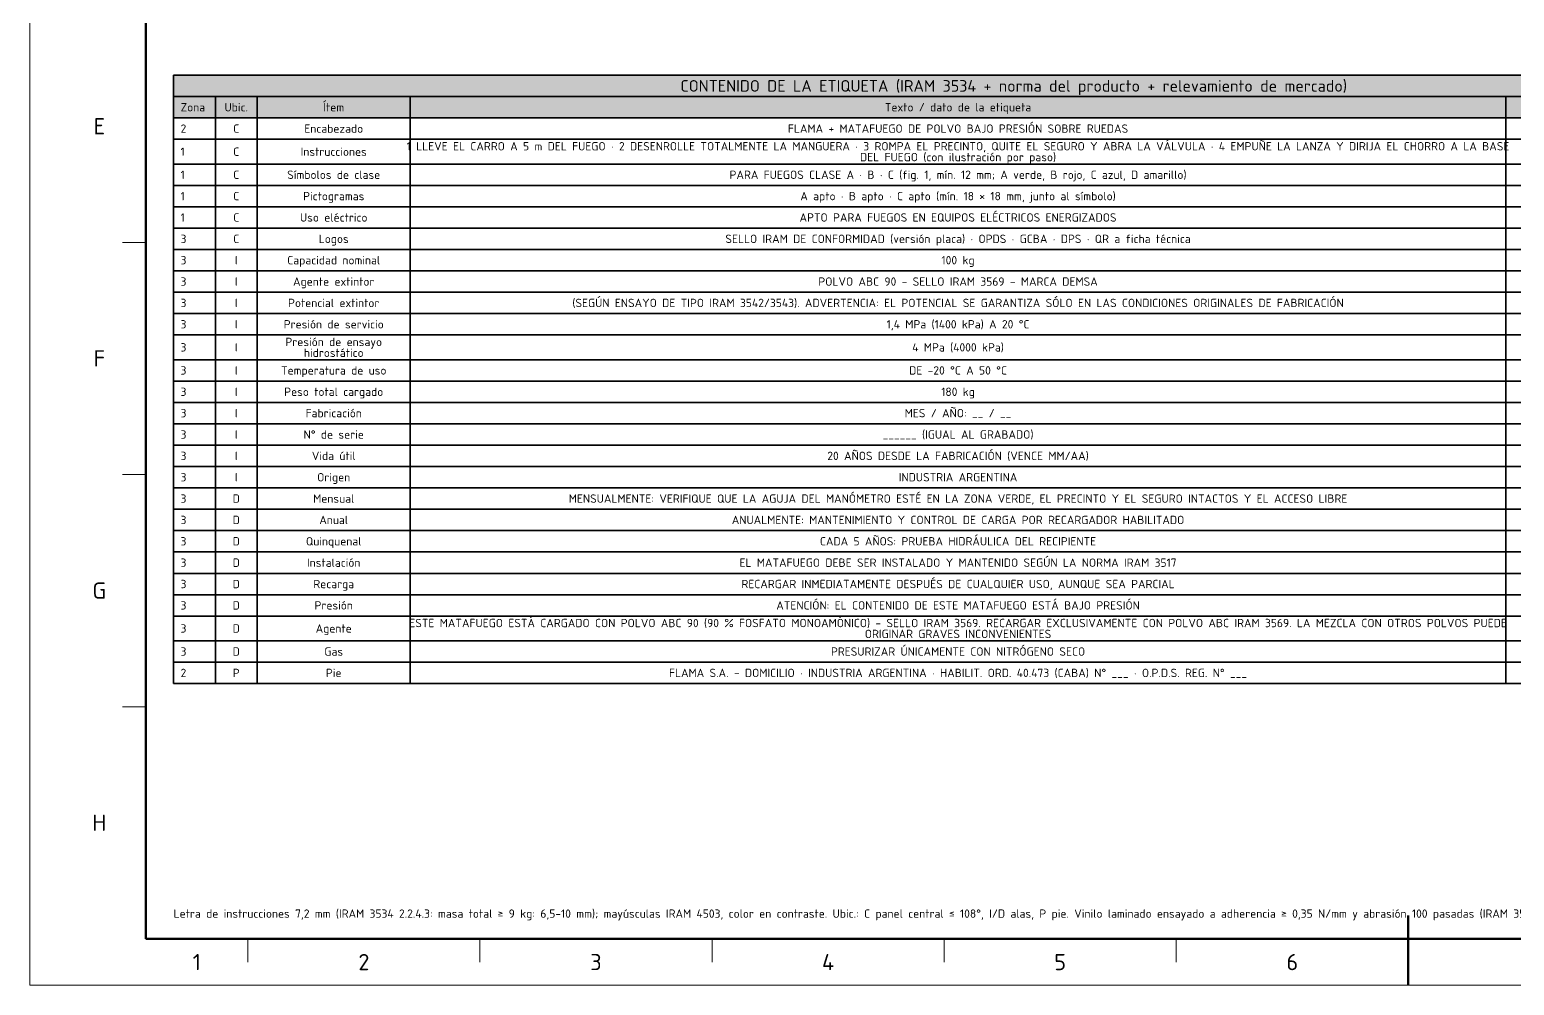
# Model space of a CAD drawing. Header units: millimetres. Extents: x 0 to 2382, y 0 to 420.
# Drawn here: x 1788 to 2107.8, y 0 to 205.8 of the extents above; entities that cross this region are included whole.
import ezdxf
from ezdxf.enums import TextEntityAlignment as Align

# ---------------------------------------------------------------- set-up
doc = ezdxf.new("R2010")
doc.units = ezdxf.units.MM
for name, color, linetype, lineweight in [('06-TEXTO', 7, 'CONTINUOUS', 25), ('07-RECUADRO', 7, 'CONTINUOUS', 70), ('08-FINA', 5, 'CONTINUOUS', 18), ('10-ROTULO', 7, 'CONTINUOUS', 35), ('13-GRAFICA', 30, 'CONTINUOUS', 18)]:
    doc.layers.add(name, color=color, linetype=linetype, lineweight=lineweight)
doc.styles.add('ISO3098', font='isocpeur.ttf')

msp = doc.modelspace()

# ---------------------------------------------------------------- hatches: boundary and pattern name
at = {"layer": '13-GRAFICA', "true_color": 0xc81e2d}
h = msp.add_hatch(color=7, dxfattribs=at)
h.dxf.hatch_style = 1
h.paths.add_polyline_path([(2181, 191.4), (2181, 196), (1819, 196), (1819, 191.4)])
at = {"layer": '13-GRAFICA', "true_color": 0xe8e8e8}
h = msp.add_hatch(color=7, dxfattribs=at)
h.dxf.hatch_style = 1
h.paths.add_polyline_path([(2181, 186.8), (2181, 191.4), (1819, 191.4), (1819, 186.8)])

# ---------------------------------------------------------------- linework, layer by layer
at = {"layer": '07-RECUADRO'}
msp.add_line((2085, 0), (2085, 15), dxfattribs=at)
msp.add_lwpolyline([(1813, 10), (2372, 10), (2372, 410), (1813, 410)], close=True, dxfattribs=at)
at = {"layer": '08-FINA'}
for p, q in [((1813, 160), (1808, 160)), ((1813, 110), (1808, 110)), ((1813, 60), (1808, 60)), ((1835, 10), (1835, 5)), ((1885, 10), (1885, 5)), ((1935, 10), (1935, 5)), ((1985, 10), (1985, 5)), ((2035, 10), (2035, 5))]:
    msp.add_line(p, q, dxfattribs=at)
msp.add_lwpolyline([(1788, 0), (2382, 0), (2382, 420), (1788, 420)], close=True, dxfattribs=at)
at = {"layer": '10-ROTULO'}
for points in [[(1819, 191.4), (2181, 191.4), (2181, 196), (1819, 196)], [(1819, 186.8), (1828, 186.8), (1828, 191.4), (1819, 191.4)], [(1828, 186.8), (1837, 186.8), (1837, 191.4), (1828, 191.4)], [(1837, 186.8), (1870, 186.8), (1870, 191.4), (1837, 191.4)], [(1870, 186.8), (2106, 186.8), (2106, 191.4), (1870, 191.4)], [(2106, 186.8), (2181, 186.8), (2181, 191.4), (2106, 191.4)], [(1819, 182.2), (1828, 182.2), (1828, 186.8), (1819, 186.8)], [(1828, 182.2), (1837, 182.2), (1837, 186.8), (1828, 186.8)], [(1837, 182.2), (1870, 182.2), (1870, 186.8), (1837, 186.8)], [(1870, 182.2), (2106, 182.2), (2106, 186.8), (1870, 186.8)], [(2106, 182.2), (2181, 182.2), (2181, 186.8), (2106, 186.8)], [(1819, 176.86), (1828, 176.86), (1828, 182.2), (1819, 182.2)], [(1828, 176.86), (1837, 176.86), (1837, 182.2), (1828, 182.2)], [(1837, 176.86), (1870, 176.86), (1870, 182.2), (1837, 182.2)], [(1870, 176.86), (2106, 176.86), (2106, 182.2), (1870, 182.2)], [(2106, 176.86), (2181, 176.86), (2181, 182.2), (2106, 182.2)], [(1819, 172.26), (1828, 172.26), (1828, 176.86), (1819, 176.86)], [(1828, 172.26), (1837, 172.26), (1837, 176.86), (1828, 176.86)], [(1837, 172.26), (1870, 172.26), (1870, 176.86), (1837, 176.86)], [(1870, 172.26), (2106, 172.26), (2106, 176.86), (1870, 176.86)], [(2106, 172.26), (2181, 172.26), (2181, 176.86), (2106, 176.86)], [(1819, 167.66), (1828, 167.66), (1828, 172.26), (1819, 172.26)], [(1828, 167.66), (1837, 167.66), (1837, 172.26), (1828, 172.26)], [(1837, 167.66), (1870, 167.66), (1870, 172.26), (1837, 172.26)], [(1870, 167.66), (2106, 167.66), (2106, 172.26), (1870, 172.26)], [(2106, 167.66), (2181, 167.66), (2181, 172.26), (2106, 172.26)], [(1819, 163.06), (1828, 163.06), (1828, 167.66), (1819, 167.66)], [(1828, 163.06), (1837, 163.06), (1837, 167.66), (1828, 167.66)], [(1837, 163.06), (1870, 163.06), (1870, 167.66), (1837, 167.66)], [(1870, 163.06), (2106, 163.06), (2106, 167.66), (1870, 167.66)], [(2106, 163.06), (2181, 163.06), (2181, 167.66), (2106, 167.66)], [(1819, 158.46), (1828, 158.46), (1828, 163.06), (1819, 163.06)], [(1828, 158.46), (1837, 158.46), (1837, 163.06), (1828, 163.06)], [(1837, 158.46), (1870, 158.46), (1870, 163.06), (1837, 163.06)], [(1870, 158.46), (2106, 158.46), (2106, 163.06), (1870, 163.06)], [(2106, 158.46), (2181, 158.46), (2181, 163.06), (2106, 163.06)], [(1819, 153.86), (1828, 153.86), (1828, 158.46), (1819, 158.46)], [(1828, 153.86), (1837, 153.86), (1837, 158.46), (1828, 158.46)], [(1837, 153.86), (1870, 153.86), (1870, 158.46), (1837, 158.46)], [(1870, 153.86), (2106, 153.86), (2106, 158.46), (1870, 158.46)], [(2106, 153.86), (2181, 153.86), (2181, 158.46), (2106, 158.46)], [(1819, 149.26), (1828, 149.26), (1828, 153.86), (1819, 153.86)], [(1828, 149.26), (1837, 149.26), (1837, 153.86), (1828, 153.86)], [(1837, 149.26), (1870, 149.26), (1870, 153.86), (1837, 153.86)], [(1870, 149.26), (2106, 149.26), (2106, 153.86), (1870, 153.86)], [(2106, 149.26), (2181, 149.26), (2181, 153.86), (2106, 153.86)], [(1819, 144.66), (1828, 144.66), (1828, 149.26), (1819, 149.26)], [(1828, 144.66), (1837, 144.66), (1837, 149.26), (1828, 149.26)], [(1837, 144.66), (1870, 144.66), (1870, 149.26), (1837, 149.26)], [(1870, 144.66), (2106, 144.66), (2106, 149.26), (1870, 149.26)], [(2106, 144.66), (2181, 144.66), (2181, 149.26), (2106, 149.26)], [(1819, 140.06), (1828, 140.06), (1828, 144.66), (1819, 144.66)], [(1828, 140.06), (1837, 140.06), (1837, 144.66), (1828, 144.66)], [(1837, 140.06), (1870, 140.06), (1870, 144.66), (1837, 144.66)], [(1870, 140.06), (2106, 140.06), (2106, 144.66), (1870, 144.66)], [(2106, 140.06), (2181, 140.06), (2181, 144.66), (2106, 144.66)], [(1819, 134.72), (1828, 134.72), (1828, 140.06), (1819, 140.06)], [(1828, 134.72), (1837, 134.72), (1837, 140.06), (1828, 140.06)], [(1837, 134.72), (1870, 134.72), (1870, 140.06), (1837, 140.06)], [(1870, 134.72), (2106, 134.72), (2106, 140.06), (1870, 140.06)], [(2106, 134.72), (2181, 134.72), (2181, 140.06), (2106, 140.06)], [(1819, 130.12), (1828, 130.12), (1828, 134.72), (1819, 134.72)], [(1828, 130.12), (1837, 130.12), (1837, 134.72), (1828, 134.72)], [(1837, 130.12), (1870, 130.12), (1870, 134.72), (1837, 134.72)], [(1870, 130.12), (2106, 130.12), (2106, 134.72), (1870, 134.72)], [(2106, 130.12), (2181, 130.12), (2181, 134.72), (2106, 134.72)], [(1819, 125.52), (1828, 125.52), (1828, 130.12), (1819, 130.12)], [(1828, 125.52), (1837, 125.52), (1837, 130.12), (1828, 130.12)], [(1837, 125.52), (1870, 125.52), (1870, 130.12), (1837, 130.12)], [(1870, 125.52), (2106, 125.52), (2106, 130.12), (1870, 130.12)], [(2106, 125.52), (2181, 125.52), (2181, 130.12), (2106, 130.12)], [(1819, 120.92), (1828, 120.92), (1828, 125.52), (1819, 125.52)], [(1828, 120.92), (1837, 120.92), (1837, 125.52), (1828, 125.52)], [(1837, 120.92), (1870, 120.92), (1870, 125.52), (1837, 125.52)], [(1870, 120.92), (2106, 120.92), (2106, 125.52), (1870, 125.52)], [(2106, 120.92), (2181, 120.92), (2181, 125.52), (2106, 125.52)], [(1819, 116.32), (1828, 116.32), (1828, 120.92), (1819, 120.92)], [(1828, 116.32), (1837, 116.32), (1837, 120.92), (1828, 120.92)], [(1837, 116.32), (1870, 116.32), (1870, 120.92), (1837, 120.92)], [(1870, 116.32), (2106, 116.32), (2106, 120.92), (1870, 120.92)], [(2106, 116.32), (2181, 116.32), (2181, 120.92), (2106, 120.92)], [(1819, 111.72), (1828, 111.72), (1828, 116.32), (1819, 116.32)], [(1828, 111.72), (1837, 111.72), (1837, 116.32), (1828, 116.32)], [(1837, 111.72), (1870, 111.72), (1870, 116.32), (1837, 116.32)], [(1870, 111.72), (2106, 111.72), (2106, 116.32), (1870, 116.32)], [(2106, 111.72), (2181, 111.72), (2181, 116.32), (2106, 116.32)], [(1819, 107.12), (1828, 107.12), (1828, 111.72), (1819, 111.72)], [(1828, 107.12), (1837, 107.12), (1837, 111.72), (1828, 111.72)], [(1837, 107.12), (1870, 107.12), (1870, 111.72), (1837, 111.72)], [(1870, 107.12), (2106, 107.12), (2106, 111.72), (1870, 111.72)], [(2106, 107.12), (2181, 107.12), (2181, 111.72), (2106, 111.72)], [(1819, 102.52), (1828, 102.52), (1828, 107.12), (1819, 107.12)], [(1828, 102.52), (1837, 102.52), (1837, 107.12), (1828, 107.12)], [(1837, 102.52), (1870, 102.52), (1870, 107.12), (1837, 107.12)], [(1870, 102.52), (2106, 102.52), (2106, 107.12), (1870, 107.12)], [(2106, 102.52), (2181, 102.52), (2181, 107.12), (2106, 107.12)], [(1819, 97.92), (1828, 97.92), (1828, 102.52), (1819, 102.52)], [(1828, 97.92), (1837, 97.92), (1837, 102.52), (1828, 102.52)], [(1837, 97.92), (1870, 97.92), (1870, 102.52), (1837, 102.52)], [(1870, 97.92), (2106, 97.92), (2106, 102.52), (1870, 102.52)], [(2106, 97.92), (2181, 97.92), (2181, 102.52), (2106, 102.52)], [(1819, 93.32), (1828, 93.32), (1828, 97.92), (1819, 97.92)], [(1828, 93.32), (1837, 93.32), (1837, 97.92), (1828, 97.92)], [(1837, 93.32), (1870, 93.32), (1870, 97.92), (1837, 97.92)], [(1870, 93.32), (2106, 93.32), (2106, 97.92), (1870, 97.92)], [(2106, 93.32), (2181, 93.32), (2181, 97.92), (2106, 97.92)], [(1819, 88.72), (1828, 88.72), (1828, 93.32), (1819, 93.32)], [(1828, 88.72), (1837, 88.72), (1837, 93.32), (1828, 93.32)], [(1837, 88.72), (1870, 88.72), (1870, 93.32), (1837, 93.32)], [(1870, 88.72), (2106, 88.72), (2106, 93.32), (1870, 93.32)], [(2106, 88.72), (2181, 88.72), (2181, 93.32), (2106, 93.32)], [(1819, 84.12), (1828, 84.12), (1828, 88.72), (1819, 88.72)], [(1828, 84.12), (1837, 84.12), (1837, 88.72), (1828, 88.72)], [(1837, 84.12), (1870, 84.12), (1870, 88.72), (1837, 88.72)], [(1870, 84.12), (2106, 84.12), (2106, 88.72), (1870, 88.72)], [(2106, 84.12), (2181, 84.12), (2181, 88.72), (2106, 88.72)], [(1819, 79.52), (1828, 79.52), (1828, 84.12), (1819, 84.12)], [(1828, 79.52), (1837, 79.52), (1837, 84.12), (1828, 84.12)], [(1837, 79.52), (1870, 79.52), (1870, 84.12), (1837, 84.12)], [(1870, 79.52), (2106, 79.52), (2106, 84.12), (1870, 84.12)], [(2106, 79.52), (2181, 79.52), (2181, 84.12), (2106, 84.12)], [(1819, 74.18), (1828, 74.18), (1828, 79.52), (1819, 79.52)], [(1828, 74.18), (1837, 74.18), (1837, 79.52), (1828, 79.52)], [(1837, 74.18), (1870, 74.18), (1870, 79.52), (1837, 79.52)], [(1870, 74.18), (2106, 74.18), (2106, 79.52), (1870, 79.52)], [(2106, 74.18), (2181, 74.18), (2181, 79.52), (2106, 79.52)], [(1819, 69.58), (1828, 69.58), (1828, 74.18), (1819, 74.18)], [(1828, 69.58), (1837, 69.58), (1837, 74.18), (1828, 74.18)], [(1837, 69.58), (1870, 69.58), (1870, 74.18), (1837, 74.18)], [(1870, 69.58), (2106, 69.58), (2106, 74.18), (1870, 74.18)], [(2106, 69.58), (2181, 69.58), (2181, 74.18), (2106, 74.18)], [(1819, 64.98), (1828, 64.98), (1828, 69.58), (1819, 69.58)], [(1828, 64.98), (1837, 64.98), (1837, 69.58), (1828, 69.58)], [(1837, 64.98), (1870, 64.98), (1870, 69.58), (1837, 69.58)], [(1870, 64.98), (2106, 64.98), (2106, 69.58), (1870, 69.58)], [(2106, 64.98), (2181, 64.98), (2181, 69.58), (2106, 69.58)]]:
    msp.add_lwpolyline(points, close=True, dxfattribs=at)

# ---------------------------------------------------------------- texts
at = {"layer": '06-TEXTO', "true_color": 0xffffff, "style": 'ISO3098'}
msp.add_text('CONTENIDO DE LA ETIQUETA (IRAM 3534 + norma del producto + relevamiento de mercado)', height=2.5, dxfattribs=at).set_placement((2000, 193.7), align=Align.MIDDLE_CENTER)
at = {"layer": '06-TEXTO', "style": 'ISO3098'}
for s, p in [('Zona', (1820.5, 189.1)), ('2', (1820.5, 184.5)), ('1', (1820.5, 179.53)), ('1', (1820.5, 174.56)), ('1', (1820.5, 169.96)), ('1', (1820.5, 165.36)), ('3', (1820.5, 160.76)), ('3', (1820.5, 156.16)), ('3', (1820.5, 151.56)), ('3', (1820.5, 146.96)), ('3', (1820.5, 142.36)), ('3', (1820.5, 137.39)), ('3', (1820.5, 132.42)), ('3', (1820.5, 127.82)), ('3', (1820.5, 123.22)), ('3', (1820.5, 118.62)), ('3', (1820.5, 114.02)), ('3', (1820.5, 109.42)), ('3', (1820.5, 104.82)), ('3', (1820.5, 100.22)), ('3', (1820.5, 95.62)), ('3', (1820.5, 91.02)), ('3', (1820.5, 86.42)), ('3', (1820.5, 81.82)), ('3', (1820.5, 76.85)), ('3', (1820.5, 71.88)), ('2', (1820.5, 67.28))]:
    msp.add_text(s, height=1.8, dxfattribs=at).set_placement(p, align=Align.MIDDLE_LEFT)
for s, height, p in [('Ubic.', 1.8, (1832.5, 189.1)), ('Ítem', 1.8, (1853.5, 189.1)), ('Texto / dato de la etiqueta', 1.8, (1988, 189.1)), ('E', 3.5, (1803, 185)), ('FLAMA + MATAFUEGO DE POLVO BAJO PRESIÓN SOBRE RUEDAS', 1.8, (1988, 184.5)), ('C', 1.8, (1832.5, 184.5)), ('Encabezado', 1.8, (1853.5, 184.5)), ('C', 1.8, (1832.5, 179.53)), ('Instrucciones', 1.8, (1853.5, 179.53)), ('1 LLEVE EL CARRO A 5 m DEL FUEGO · 2 DESENROLLE TOTALMENTE LA MANGUERA · 3 ROMPA EL PRECINTO, QUITE EL SEGURO Y ABRA LA VÁLVULA · 4 EMPUÑE LA LANZA Y DIRIJA EL CHORRO A LA BASE', 1.8, (1988, 180.7)), ('DEL FUEGO (con ilustración por paso)', 1.8, (1988, 178.36)), ('C', 1.8, (1832.5, 174.56)), ('Símbolos de clase', 1.8, (1853.5, 174.56)), ('PARA FUEGOS CLASE A · B · C (fig. 1, mín. 12 mm; A verde, B rojo, C azul, D amarillo)', 1.8, (1988, 174.56)), ('C', 1.8, (1832.5, 169.96)), ('Pictogramas', 1.8, (1853.5, 169.96)), ('A apto · B apto · C apto (mín. 18 × 18 mm, junto al símbolo)', 1.8, (1988, 169.96)), ('APTO PARA FUEGOS EN EQUIPOS ELÉCTRICOS ENERGIZADOS', 1.8, (1988, 165.36)), ('C', 1.8, (1832.5, 165.36)), ('Uso eléctrico', 1.8, (1853.5, 165.36)), ('C', 1.8, (1832.5, 160.76)), ('Logos', 1.8, (1853.5, 160.76)), ('SELLO IRAM DE CONFORMIDAD (versión placa) · OPDS · GCBA · DPS · QR a ficha técnica', 1.8, (1988, 160.76)), ('I', 1.8, (1832.5, 156.16)), ('Capacidad nominal', 1.8, (1853.5, 156.16)), ('100 kg', 1.8, (1988, 156.16)), ('I', 1.8, (1832.5, 151.56)), ('Agente extintor', 1.8, (1853.5, 151.56)), ('POLVO ABC 90 - SELLO IRAM 3569 - MARCA DEMSA', 1.8, (1988, 151.56)), ('I', 1.8, (1832.5, 146.96)), ('Potencial extintor', 1.8, (1853.5, 146.96)), ('(SEGÚN ENSAYO DE TIPO IRAM 3542/3543). ADVERTENCIA: EL POTENCIAL SE GARANTIZA SÓLO EN LAS CONDICIONES ORIGINALES DE FABRICACIÓN', 1.8, (1988, 146.96)), ('I', 1.8, (1832.5, 142.36)), ('Presión de servicio', 1.8, (1853.5, 142.36)), ('1,4 MPa (1400 kPa) A 20 °C', 1.8, (1988, 142.36)), ('I', 1.8, (1832.5, 137.39)), ('Presión de ensayo', 1.8, (1853.5, 138.56)), ('4 MPa (4000 kPa)', 1.8, (1988, 137.39)), ('F', 3.5, (1803, 135)), ('hidrostático', 1.8, (1853.5, 136.22)), ('I', 1.8, (1832.5, 132.42)), ('Temperatura de uso', 1.8, (1853.5, 132.42)), ('DE -20 °C A 50 °C', 1.8, (1988, 132.42)), ('I', 1.8, (1832.5, 127.82)), ('Peso total cargado', 1.8, (1853.5, 127.82)), ('180 kg', 1.8, (1988, 127.82)), ('I', 1.8, (1832.5, 123.22)), ('Fabricación', 1.8, (1853.5, 123.22)), ('MES / AÑO: __ / __', 1.8, (1988, 123.22)), ('I', 1.8, (1832.5, 118.62)), ('N° de serie', 1.8, (1853.5, 118.62)), ('______ (IGUAL AL GRABADO)', 1.8, (1988, 118.62)), ('20 AÑOS DESDE LA FABRICACIÓN (VENCE MM/AA)', 1.8, (1988, 114.02)), ('I', 1.8, (1832.5, 114.02)), ('Vida útil', 1.8, (1853.5, 114.02)), ('I', 1.8, (1832.5, 109.42)), ('Origen', 1.8, (1853.5, 109.42)), ('INDUSTRIA ARGENTINA', 1.8, (1988, 109.42)), ('D', 1.8, (1832.5, 104.82)), ('Mensual', 1.8, (1853.5, 104.82)), ('MENSUALMENTE: VERIFIQUE QUE LA AGUJA DEL MANÓMETRO ESTÉ EN LA ZONA VERDE, EL PRECINTO Y EL SEGURO INTACTOS Y EL ACCESO LIBRE', 1.8, (1988, 104.82)), ('D', 1.8, (1832.5, 100.22)), ('Anual', 1.8, (1853.5, 100.22)), ('ANUALMENTE: MANTENIMIENTO Y CONTROL DE CARGA POR RECARGADOR HABILITADO', 1.8, (1988, 100.22)), ('D', 1.8, (1832.5, 95.62)), ('Quinquenal', 1.8, (1853.5, 95.62)), ('CADA 5 AÑOS: PRUEBA HIDRÁULICA DEL RECIPIENTE', 1.8, (1988, 95.62)), ('D', 1.8, (1832.5, 91.02)), ('Instalación', 1.8, (1853.5, 91.02)), ('EL MATAFUEGO DEBE SER INSTALADO Y MANTENIDO SEGÚN LA NORMA IRAM 3517', 1.8, (1988, 91.02)), ('G', 3.5, (1803, 85)), ('D', 1.8, (1832.5, 86.42)), ('Recarga', 1.8, (1853.5, 86.42)), ('RECARGAR INMEDIATAMENTE DESPUÉS DE CUALQUIER USO, AUNQUE SEA PARCIAL', 1.8, (1988, 86.42)), ('ATENCIÓN: EL CONTENIDO DE ESTE MATAFUEGO ESTÁ BAJO PRESIÓN', 1.8, (1988, 81.82)), ('D', 1.8, (1832.5, 81.82)), ('Presión', 1.8, (1853.5, 81.82)), ('D', 1.8, (1832.5, 76.85)), ('Agente', 1.8, (1853.5, 76.85)), ('ESTE MATAFUEGO ESTÁ CARGADO CON POLVO ABC 90 (90 % FOSFATO MONOAMÓNICO) - SELLO IRAM 3569. RECARGAR EXCLUSIVAMENTE CON POLVO ABC IRAM 3569. LA MEZCLA CON OTROS POLVOS PUEDE', 1.8, (1988, 78.02)), ('ORIGINAR GRAVES INCONVENIENTES', 1.8, (1988, 75.68)), ('D', 1.8, (1832.5, 71.88)), ('Gas', 1.8, (1853.5, 71.88)), ('PRESURIZAR ÚNICAMENTE CON NITRÓGENO SECO', 1.8, (1988, 71.88)), ('P', 1.8, (1832.5, 67.28)), ('Pie', 1.8, (1853.5, 67.28)), ('FLAMA S.A. - DOMICILIO · INDUSTRIA ARGENTINA · HABILIT. ORD. 40.473 (CABA) N° ___ · O.P.D.S. REG. N° ___', 1.8, (1988, 67.28)), ('H', 3.5, (1803, 35)), ('1', 3.5, (1824, 5)), ('2', 3.5, (1860, 5)), ('3', 3.5, (1910, 5)), ('4', 3.5, (1960, 5)), ('5', 3.5, (2010, 5)), ('6', 3.5, (2060, 5))]:
    msp.add_text(s, height=height, dxfattribs=at).set_placement(p, align=Align.MIDDLE_CENTER)
msp.add_text('Letra de instrucciones 7,2 mm (IRAM 3534 2.2.4.3: masa total ≥ 9 kg: 6,5-10 mm); mayúsculas IRAM 4503, color en contraste. Ubic.: C panel central ≤ 108°, I/D alas, P pie. Vinilo laminado ensayado a adherencia ≥ 0,35 N/mm y abrasión 100 pasadas (IRAM 3534 cap. 3).', height=1.8, dxfattribs=at).set_placement((1819, 14), align=Align.BOTTOM_LEFT)

doc.saveas('drawing.dxf')
